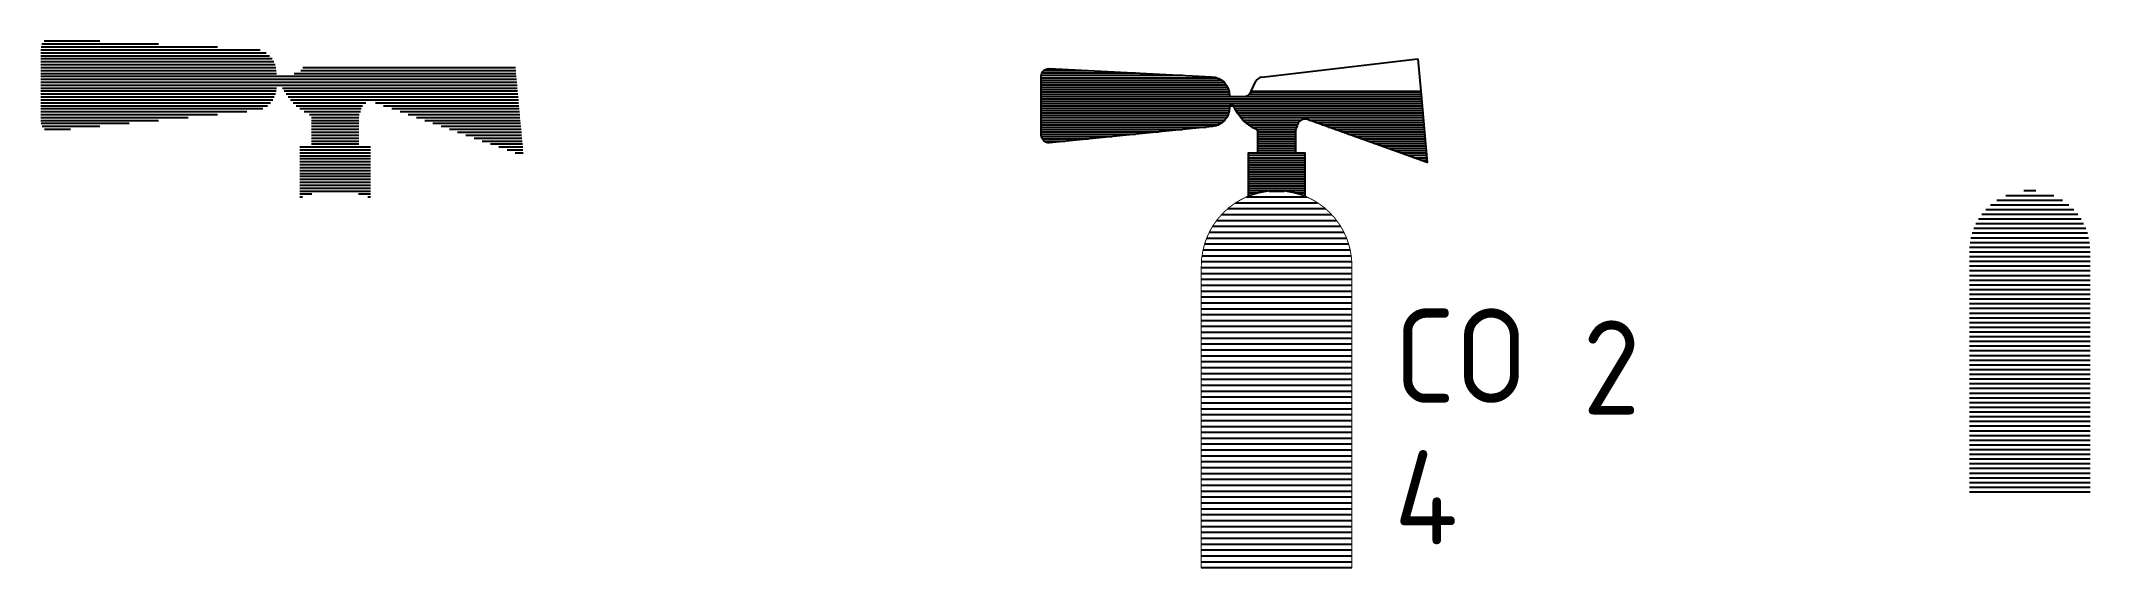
# Model space of a CAD drawing. Extents: x 6.8 to 50.3, y 38 to 49.2.
import ezdxf

# ---------------------------------------------------------------- set-up
doc = ezdxf.new("R2010")
doc.units = 0
doc.header["$LTSCALE"] = 2
doc.layers.get('0').update_dxf_attribs({"color": 16, "linetype": 'CONTINUOUS'})
for name, color, linetype in [('ROOD', 1, 'CONTINUOUS'), ('TXT', 7, 'CONTINUOUS'), ('VEILIG', 7, 'CONTINUOUS')]:
    doc.layers.add(name, color=color, linetype=linetype)
doc.styles.get("Standard").update_dxf_attribs({"font": 'ISO'})

# ---------------------------------------------------------------- blocks, each defined once
blk = doc.blocks.new('*X')
at = {"color": 0}
for p, q in [((6.75, 49), (11.404, 49)), ((6.75, 48.938), (11.532, 48.938)), ((6.75, 48.875), (11.606, 48.875)), ((6.75, 48.812), (11.659, 48.812)), ((6.751, 49.062), (10.5, 49.062)), ((6.769, 49.125), (9.25, 49.125)), ((6.815, 49.188), (8, 49.188)), ((6.75, 48.75), (11.696, 48.75)), ((6.75, 48.688), (11.723, 48.688)), ((6.75, 48.625), (11.74, 48.625)), ((6.75, 48.562), (11.749, 48.562)), ((6.75, 48.5), (11.75, 48.5)), ((6.75, 48.438), (16.847, 48.438)), ((6.75, 48.375), (16.852, 48.375)), ((12.126, 48.5), (16.841, 48.5)), ((12.272, 48.562), (16.835, 48.562)), ((12.312, 48.625), (16.83, 48.625)), ((6.75, 48.312), (16.858, 48.312)), ((6.75, 48.25), (16.864, 48.25)), ((6.75, 48.188), (11.75, 48.188)), ((6.75, 48.125), (11.744, 48.125)), ((6.75, 48.062), (11.73, 48.062)), ((6.75, 48), (11.707, 48)), ((6.75, 47.938), (11.674, 47.938)), ((11.884, 48.188), (16.869, 48.188)), ((11.917, 48.125), (16.875, 48.125)), ((11.956, 48.062), (16.881, 48.062)), ((12, 48), (16.886, 48)), ((12.05, 47.938), (16.892, 47.938)), ((6.75, 47.875), (11.628, 47.875)), ((6.75, 47.812), (11.563, 47.812)), ((6.75, 47.75), (11.463, 47.75)), ((6.75, 47.688), (11.125, 47.688)), ((6.75, 47.625), (10.5, 47.625)), ((6.75, 47.562), (9.875, 47.562)), ((6.75, 47.5), (9.25, 47.5)), ((12.107, 47.875), (13.651, 47.875)), ((12.173, 47.812), (13.583, 47.812)), ((12.25, 47.75), (13.555, 47.75)), ((12.342, 47.688), (13.535, 47.688)), ((12.455, 47.625), (13.509, 47.625)), ((12.5, 47.562), (13.5, 47.562)), ((12.5, 47.5), (13.5, 47.5)), ((13.855, 47.875), (16.898, 47.875)), ((14.03, 47.812), (16.903, 47.812)), ((14.205, 47.75), (16.909, 47.75)), ((14.379, 47.688), (16.915, 47.688)), ((14.554, 47.625), (16.92, 47.625)), ((14.729, 47.562), (16.926, 47.562)), ((14.903, 47.5), (16.932, 47.5)), ((6.753, 47.438), (8.625, 47.438)), ((6.775, 47.375), (8, 47.375)), ((6.828, 47.312), (7.375, 47.312)), ((12.5, 47.438), (13.5, 47.438)), ((12.5, 47.375), (13.5, 47.375)), ((12.5, 47.312), (13.5, 47.312)), ((12.5, 47.25), (13.5, 47.25)), ((12.5, 47.188), (13.5, 47.188)), ((12.5, 47.125), (13.5, 47.125)), ((12.5, 47.062), (13.5, 47.062)), ((15.078, 47.438), (16.938, 47.438)), ((15.253, 47.375), (16.943, 47.375)), ((15.428, 47.312), (16.949, 47.312)), ((15.602, 47.25), (16.955, 47.25)), ((15.777, 47.188), (16.96, 47.188)), ((15.952, 47.125), (16.966, 47.125)), ((16.126, 47.062), (16.972, 47.062)), ((12.25, 46.938), (13.75, 46.938)), ((12.25, 46.875), (13.75, 46.875)), ((12.25, 46.812), (13.75, 46.812)), ((12.25, 46.75), (13.75, 46.75)), ((12.25, 46.688), (13.75, 46.688)), ((12.25, 46.625), (13.75, 46.625)), ((12.5, 47), (13.5, 47)), ((16.301, 47), (16.977, 47)), ((16.476, 46.938), (16.983, 46.938)), ((16.651, 46.875), (16.989, 46.875)), ((16.825, 46.812), (16.994, 46.812)), ((12.25, 46.562), (13.75, 46.562)), ((12.25, 46.5), (13.75, 46.5)), ((12.25, 46.438), (13.75, 46.438)), ((12.25, 46.375), (13.75, 46.375)), ((12.25, 46.312), (13.75, 46.312)), ((12.25, 46.25), (13.75, 46.25)), ((12.25, 46.188), (13.75, 46.188)), ((12.25, 46.125), (13.75, 46.125)), ((12.25, 46.062), (13.75, 46.062)), ((12.25, 46), (13.75, 46)), ((12.25, 45.938), (12.504, 45.938)), ((12.25, 45.875), (12.304, 45.875)), ((13.496, 45.938), (13.75, 45.938)), ((13.696, 45.875), (13.75, 45.875)), ((32.129, 45.75), (33.871, 45.75)), ((32.361, 45.875), (33.639, 45.875)), ((32.84, 46), (33.16, 46)), ((31.725, 45.375), (34.275, 45.375)), ((31.831, 45.5), (34.169, 45.5)), ((31.961, 45.625), (34.039, 45.625)), ((31.47, 44.875), (34.53, 44.875)), ((31.514, 45), (34.486, 45)), ((31.57, 45.125), (34.43, 45.125)), ((31.639, 45.25), (34.361, 45.25)), ((31.403, 44.5), (34.597, 44.5)), ((31.415, 44.625), (34.585, 44.625)), ((31.437, 44.75), (34.563, 44.75)), ((31.4, 44.375), (34.6, 44.375)), ((31.4, 44.25), (34.6, 44.25)), ((31.4, 44.125), (34.6, 44.125)), ((31.4, 44), (34.6, 44)), ((31.4, 43.875), (34.6, 43.875)), ((31.4, 43.75), (34.6, 43.75)), ((31.4, 43.625), (34.6, 43.625)), ((31.4, 43.5), (34.6, 43.5)), ((31.4, 43.375), (34.6, 43.375)), ((31.4, 43.25), (34.6, 43.25)), ((31.4, 43.125), (34.6, 43.125)), ((31.4, 43), (34.6, 43)), ((31.4, 42.875), (34.6, 42.875)), ((31.4, 42.75), (34.6, 42.75)), ((31.4, 42.625), (34.6, 42.625)), ((31.4, 42.5), (34.6, 42.5)), ((31.4, 42.375), (34.6, 42.375)), ((31.4, 42.25), (34.6, 42.25)), ((31.4, 42.125), (34.6, 42.125)), ((31.4, 42), (34.6, 42)), ((31.4, 41.875), (34.6, 41.875)), ((31.4, 41.75), (34.6, 41.75)), ((31.4, 41.625), (34.6, 41.625)), ((31.4, 41.5), (34.6, 41.5)), ((31.4, 41.375), (34.6, 41.375)), ((31.4, 41.25), (34.6, 41.25)), ((31.4, 41.125), (34.6, 41.125)), ((31.4, 41), (34.6, 41)), ((31.4, 40.875), (34.6, 40.875)), ((31.4, 40.75), (34.6, 40.75)), ((31.4, 40.625), (34.6, 40.625)), ((31.4, 40.5), (34.6, 40.5)), ((31.4, 40.375), (34.6, 40.375)), ((31.4, 40.25), (34.6, 40.25)), ((31.4, 40.125), (34.6, 40.125)), ((31.4, 40), (34.6, 40)), ((31.4, 39.875), (34.6, 39.875)), ((31.4, 39.75), (34.6, 39.75)), ((31.4, 39.625), (34.6, 39.625)), ((31.4, 39.5), (34.6, 39.5)), ((31.4, 39.375), (34.6, 39.375)), ((31.4, 39.25), (34.6, 39.25)), ((31.4, 39.125), (34.6, 39.125)), ((31.4, 39), (34.6, 39)), ((31.4, 38.875), (34.6, 38.875)), ((31.4, 38.75), (34.6, 38.75)), ((31.4, 38.625), (34.6, 38.625)), ((31.4, 38.5), (34.6, 38.5)), ((31.4, 38.375), (34.6, 38.375)), ((31.4, 38.25), (34.6, 38.25)), ((31.4, 38.125), (34.6, 38.125)), ((31.4, 38), (34.6, 38))]:
    blk.add_line(p, q, dxfattribs=at)

msp = doc.modelspace()

# ---------------------------------------------------------------- linework, layer by layer
at = {"layer": 'VEILIG', "color": 0}
for p, q in [((32.686, 48.418), (36, 48.808)), ((36, 48.808), (36.062, 48.121)), ((32.457, 48.121), (32.561, 48.331))]:
    msp.add_line(p, q, dxfattribs=at)
msp.add_lwpolyline([(32, 48.008), (32.301, 48.008, 0.284079), (32.444, 48.096), (32.457, 48.121), (36.062, 48.121), (36.2, 46.608), (33.653, 47.519, 0.432599), (33.446, 47.413, -0.038855), (33.4, 47.291), (33.4, 46.808), (33.6, 46.808), (33.6, 45.891, 0.194601), (32.4, 45.891), (32.4, 46.808), (32.6, 46.808), (32.6, 47.291, -0.189149), (32.083, 47.808), (32, 47.808), (32, 47.77, -0.385314), (31.64, 47.372), (28.176, 47.026, -0.443716), (28, 47.185), (28, 48.44, -0.428923), (28.168, 48.6), (31.62, 48.427, -0.399656), (32, 48.028)], format="xyb", close=True, dxfattribs=at)
at = {"layer": 'VEILIG', "color": 0, "const_width": 0.02}
msp.add_lwpolyline([(34.6, 44.408, 1), (31.4, 44.408), (31.4, 38), (34.6, 38)], format="xyb", close=True, dxfattribs=at)
for points in [[(31.4, 44.5), (34.6, 44.5)], [(31.4, 38.75), (34.6, 38.75)]]:
    msp.add_lwpolyline(points, dxfattribs=at)
at = {"layer": 'VEILIG', "color": 0}
msp.add_arc((32.704, 48.259), 0.16, 96.7098, 153.4349, dxfattribs=at)

# ---------------------------------------------------------------- block references
at = {"layer": 'ROOD', "color": 0}
msp.add_blockref('*X', (0, 0), dxfattribs=at)
at = {"layer": 'VEILIG', "color": 0, "xscale": 0.8, "yscale": 0.8, "zscale": 0.8}
msp.add_blockref('*X', (22.6, 9.208), dxfattribs=at)

# ---------------------------------------------------------------- texts
at = {"layer": 'TXT', "color": 0}
for s, p in [('CO', (35.5, 41.5)), ('2', (39.5, 41.25)), ('4', (35.5, 38.49))]:
    msp.add_text(s, height=2, dxfattribs=at).set_placement(p)

doc.saveas('drawing.dxf')
